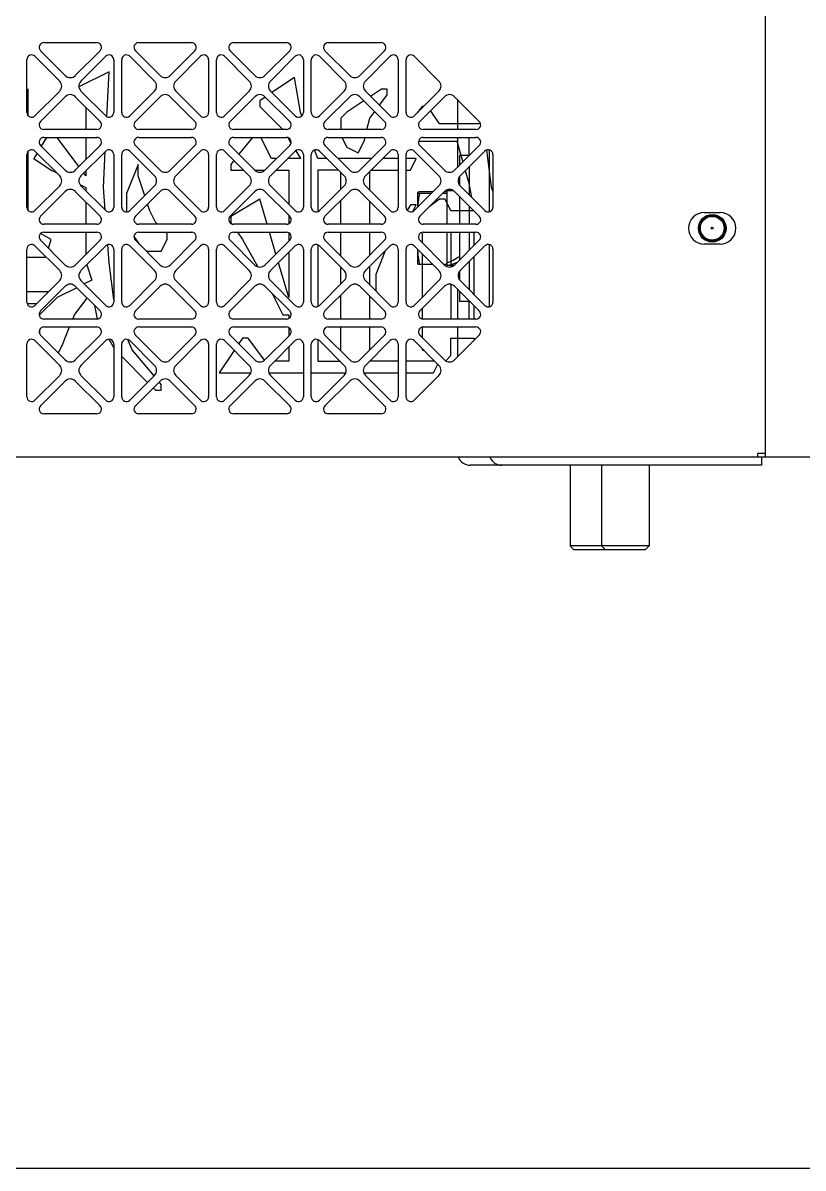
# Model space of a CAD drawing. Header units: millimetres. Extents: x 0 to 87554, y -20854 to 20404.
# Drawn here: x 15753.6 to 15951.1, y 13529.9 to 13819.9 of the extents above; entities that cross this region are included whole.
import ezdxf

# ---------------------------------------------------------------- set-up
doc = ezdxf.new("R2010")
doc.units = ezdxf.units.MM
doc.layers.get('0').update_dxf_attribs({"lineweight": 15})
for name, color, linetype in [('2401-00332-S-M12-30HM_0', 7, 'Continuous'), ('2403-00027_S-M6-0_0', 7, 'Continuous'), ('2404-00038-S-D12_0', 7, 'Continuous'), ('2404-00049-S-D12D37-P_0', 7, 'Continuous'), ('4215-12657_0', 7, 'Continuous'), ('4215-17085_1_0', 7, 'Continuous'), ('4215-17085_5_0', 7, 'Continuous'), ('4215-17086_1_0', 7, 'Continuous'), ('4215-17086_4_0', 7, 'Continuous')]:
    doc.layers.add(name, color=color, linetype=linetype)
doc.layers.add('THICK', color=7, linetype='Continuous', lineweight=0)

# ---------------------------------------------------------------- blocks, each defined once
blk = doc.blocks.new('ju77')
at = {"layer": '2401-00332-S-M12-30HM_0', "color": 87, "linetype": 'Continuous'}
for p, q in [((240.36, -1605.99), (240.36, -1606.01)), ((240.36, -1606.01), (240.36, -1609.69)), ((244.25, -1605.8), (240.87, -1605.8)), ((243.83, -1606.22), (240.87, -1606.22)), ((247.86, -1606.22), (246.66, -1606.22)), ((247.86, -1605.8), (247.08, -1605.8)), ((247.86, -1608.32), (247.86, -1606.12)), ((247.86, -1614), (247.86, -1613.34)), ((247.86, -1617.43), (247.86, -1616)), ((240.36, -1620.31), (240.36, -1624)), ((247.86, -1624.2), (247.86, -1622.19)), ((240.36, -1624), (240.36, -1624.01)), ((244.25, -1624.2), (240.87, -1624.2)), ((247.86, -1624.2), (247.08, -1624.2)), ((278.96, -1675), (278.96, -1695.4)), ((286.96, -1675), (286.96, -1695.4)), ((298.96, -1675), (298.96, -1695.4)), ((286.96, -1695.4), (278.96, -1695.4)), ((279.96, -1696.4), (278.96, -1695.4)), ((287.96, -1696.4), (279.96, -1696.4)), ((298.96, -1695.4), (286.96, -1695.4)), ((287.96, -1696.4), (286.96, -1695.4)), ((297.96, -1696.4), (287.96, -1696.4)), ((297.96, -1696.4), (298.96, -1695.4))]:
    blk.add_line(p, q, dxfattribs=at)
for points, knots in [([(240.87, -1605.8), (240.75, -1605.82), (240.59, -1605.86), (240.42, -1605.93), (240.37, -1605.97), (240.36, -1605.99)], [0, 0, 0, 0, 0.666884, 0.87589, 1, 1, 1, 1]), ([(240.36, -1606.01), (240.36, -1606.01), (240.36, -1606.03), (240.37, -1606.04), (240.38, -1606.05)], [0, 0, 0, 0, 0.449888, 1, 1, 1, 1]), ([(240.38, -1606.05), (240.43, -1606.09), (240.6, -1606.15), (240.76, -1606.19), (240.87, -1606.22)], [0, 0, 0, 0, 0.367874, 1, 1, 1, 1]), ([(240.87, -1624.2), (240.75, -1624.18), (240.59, -1624.14), (240.42, -1624.07), (240.37, -1624.03), (240.36, -1624.01)], [0, 0, 0, 0, 0.666884, 0.87589, 1, 1, 1, 1])]:
    blk.add_open_spline(points, degree=3, knots=knots, dxfattribs=at)
for points in [[(240.87, -1606.22), (240.63, -1607.35), (240.46, -1608.49), (240.4, -1609.65)], [(240.37, -1620.33), (240.41, -1621.63), (240.59, -1622.93), (240.87, -1624.2)]]:
    blk.add_open_spline(points, degree=3, dxfattribs=at)
at = {"layer": '2403-00027_S-M6-0_0', "color": 87, "linetype": 'Continuous'}
for radius in [3.3, 3]:
    blk.add_circle((314.96, -1615), radius, dxfattribs=at)
at = {"layer": '2404-00038-S-D12_0', "color": 87, "linetype": 'Continuous'}
for p, q in [((249.57, -1605.55), (247.86, -1605.55)), ((247.86, -1606.12), (247.86, -1605.55)), ((247.86, -1613.34), (247.86, -1608.32)), ((247.86, -1622.19), (247.86, -1617.43)), ((247.86, -1624.45), (247.86, -1624.2)), ((249.57, -1624.45), (247.86, -1624.45))]:
    blk.add_line(p, q, dxfattribs=at)
for centre, start_param, end_param in [((248.75, -1615), -2.209288, -1.87893), ((250.96, -1615), -2.448792, -2.165646)]:
    blk.add_ellipse(centre, major_axis=(8.09, 8.09), ratio=0.60456, start_param=start_param, end_param=end_param, dxfattribs=at)
at = {"layer": '2404-00049-S-D12D37-P_0', "color": 87, "linetype": 'Continuous'}
for p, q in [((250.96, -1596.5), (253.46, -1596.5)), ((250.96, -1596.5), (250.96, -1599.09)), ((250.96, -1601.96), (250.96, -1604.04)), ((250.96, -1606.91), (250.96, -1614)), ((250.96, -1616), (250.96, -1623.09)), ((250.96, -1625.96), (250.96, -1628.04)), ((250.96, -1630.91), (250.96, -1633.5)), ((250.96, -1633.5), (253.46, -1633.5))]:
    blk.add_line(p, q, dxfattribs=at)
at = {"layer": '4215-12657_0', "color": 87, "linetype": 'Continuous'}
for p, q in [((328.46, -1673), (328.46, -1557)), ((145.77, -1568), (159.15, -1568)), ((169.77, -1568), (183.15, -1568)), ((193.77, -1568), (207.15, -1568)), ((217.77, -1568), (231.15, -1568)), ((143.51, -1571.46), (149.77, -1577.73)), ((151.19, -1576.31), (144.92, -1570.05)), ((160, -1570.05), (153.73, -1576.31)), ((155.15, -1577.73), (161.41, -1571.46)), ((167.51, -1571.46), (173.77, -1577.73)), ((175.19, -1576.31), (168.92, -1570.05)), ((184, -1570.05), (177.73, -1576.31)), ((179.15, -1577.73), (185.41, -1571.46)), ((191.51, -1571.46), (197.77, -1577.73)), ((199.19, -1576.31), (192.92, -1570.05)), ((208, -1570.05), (201.73, -1576.31)), ((203.15, -1577.73), (209.41, -1571.46)), ((215.51, -1571.46), (221.77, -1577.73)), ((223.19, -1576.31), (216.92, -1570.05)), ((232, -1570.05), (225.73, -1576.31)), ((227.15, -1577.73), (233.41, -1571.46)), ((239.51, -1571.46), (245.77, -1577.73)), ((141.46, -1585.69), (141.46, -1572.31)), ((163.46, -1572.31), (163.46, -1585.69)), ((165.46, -1585.69), (165.46, -1572.31)), ((187.46, -1572.31), (187.46, -1585.69)), ((189.46, -1585.69), (189.46, -1572.31)), ((211.46, -1572.31), (211.46, -1585.69)), ((213.46, -1585.69), (213.46, -1572.31)), ((235.46, -1572.31), (235.46, -1585.69)), ((237.46, -1585.69), (237.46, -1572.31)), ((162.3, -1575.36), (154.64, -1579.19)), ((161.73, -1586.76), (162.3, -1575.36)), ((209.22, -1576.83), (203.51, -1580.64)), ((210.69, -1585.63), (209.22, -1576.83)), ((141.76, -1579.76), (141.46, -1579.88)), ((141.76, -1586.48), (141.76, -1579.76)), ((149.77, -1580.27), (143.51, -1586.54)), ((161.41, -1586.54), (155.15, -1580.27)), ((173.77, -1580.27), (167.51, -1586.54)), ((185.41, -1586.54), (179.15, -1580.27)), ((197.77, -1580.27), (191.51, -1586.54)), ((209.41, -1586.54), (203.15, -1580.27)), ((221.77, -1580.27), (215.51, -1586.54)), ((233.41, -1586.54), (227.15, -1580.27)), ((231.22, -1579.76), (228.47, -1581.6)), ((232.69, -1579.76), (231.22, -1579.76)), ((232.69, -1581.23), (232.69, -1579.76)), ((245.77, -1580.27), (239.51, -1586.54)), ((144.92, -1587.95), (151.19, -1581.69)), ((153.73, -1581.69), (160, -1587.95)), ((168.92, -1587.95), (175.19, -1581.69)), ((177.73, -1581.69), (184, -1587.95)), ((192.92, -1587.95), (199.19, -1581.69)), ((201.8, -1581.78), (200.42, -1582.7)), ((200.42, -1582.7), (200.42, -1584.16)), ((201.73, -1581.69), (208, -1587.95)), ((216.92, -1587.95), (223.19, -1581.69)), ((226.77, -1582.73), (222.42, -1585.63)), ((225.73, -1581.69), (232, -1587.95)), ((230.72, -1583.85), (232.69, -1581.23)), ((240.92, -1587.95), (247.19, -1581.69)), ((249.73, -1581.69), (256, -1587.95)), ((156.43, -1584.38), (156.43, -1590)), ((200.42, -1584.16), (206.26, -1590)), ((211.05, -1586.59), (210.69, -1585.63)), ((222.42, -1585.63), (220.96, -1587.1)), ((228.29, -1587.1), (229.51, -1585.47)), ((241.49, -1584.16), (240.3, -1585.75)), ((241.88, -1584.16), (241.49, -1584.16)), ((245.89, -1588.56), (243.66, -1585.22)), ((220.96, -1587.1), (220.96, -1590)), ((227.56, -1590), (228.29, -1587.1)), ((256.32, -1588.56), (245.89, -1588.56)), ((146.45, -1592), (145.11, -1594.23)), ((159.15, -1590), (145.77, -1590)), ((145.77, -1592), (159.15, -1592)), ((154.65, -1599.39), (149.11, -1592)), ((156.43, -1592), (156.43, -1597.62)), ((183.15, -1590), (169.77, -1590)), ((169.77, -1592), (183.15, -1592)), ((207.15, -1590), (193.77, -1590)), ((193.77, -1592), (207.15, -1592)), ((198.55, -1592), (195.14, -1596.27)), ((203.36, -1597.36), (200.68, -1592)), ((207.51, -1592.06), (208.32, -1593.42)), ((231.15, -1590), (217.77, -1590)), ((217.77, -1592), (231.15, -1592)), ((221.21, -1592), (222.42, -1594.43)), ((226.82, -1592.96), (227.06, -1592)), ((255.15, -1590), (241.77, -1590)), ((241.77, -1592), (255.15, -1592)), ((151.19, -1600.31), (144.92, -1594.05)), ((160, -1594.05), (153.73, -1600.31)), ((175.19, -1600.31), (168.92, -1594.05)), ((184, -1594.05), (177.73, -1600.31)), ((199.19, -1600.31), (192.92, -1594.05)), ((208, -1594.05), (201.73, -1600.31)), ((223.19, -1600.31), (216.92, -1594.05)), ((222.42, -1594.43), (225.36, -1595.89)), ((225.36, -1595.89), (226.82, -1592.96)), ((232, -1594.05), (225.73, -1600.31)), ((240.6, -1592.96), (250.29, -1592.96)), ((247.19, -1600.31), (240.92, -1594.05)), ((256, -1594.05), (249.73, -1600.31)), ((250.29, -1592.96), (251.8, -1598.25)), ((141.46, -1609.69), (141.46, -1596.31)), ((141.76, -1610.48), (141.76, -1595.52)), ((144.05, -1596), (143.23, -1597.36)), ((143.23, -1597.36), (147.63, -1600.29)), ((143.51, -1595.46), (149.77, -1601.73)), ((155.15, -1601.73), (161.41, -1595.46)), ((160.83, -1604.69), (161.28, -1595.59)), ((163.46, -1596.31), (163.46, -1609.69)), ((165.46, -1609.69), (165.46, -1596.31)), ((167.51, -1595.46), (173.77, -1601.73)), ((179.15, -1601.73), (185.41, -1595.46)), ((187.46, -1596.31), (187.46, -1609.69)), ((189.46, -1609.69), (189.46, -1596.31)), ((191.51, -1595.46), (197.77, -1601.73)), ((193.88, -1597.84), (193.09, -1598.83)), ((203.15, -1601.73), (209.41, -1595.46)), ((204.68, -1597.36), (203.36, -1597.36)), ((210.69, -1597.36), (207.51, -1597.36)), ((209.51, -1595.39), (210.69, -1597.36)), ((211.46, -1596.31), (211.46, -1609.69)), ((213.46, -1609.69), (213.46, -1596.31)), ((215.09, -1597.36), (214.27, -1595.18)), ((217.41, -1597.36), (215.09, -1597.36)), ((215.51, -1595.46), (221.77, -1601.73)), ((228.68, -1597.36), (220.23, -1597.36)), ((227.15, -1601.73), (233.41, -1595.46)), ((235.46, -1597.36), (231.51, -1597.36)), ((235.46, -1596.31), (235.46, -1609.69)), ((237.46, -1609.69), (237.46, -1596.31)), ((240.02, -1597.36), (237.46, -1597.36)), ((238.55, -1600.29), (240.02, -1597.36)), ((239.51, -1595.46), (245.77, -1601.73)), ((251.15, -1601.73), (257.41, -1595.46)), ((259.09, -1604.69), (257.9, -1595.17)), ((259.46, -1596.31), (259.46, -1609.69)), ((147.63, -1600.29), (149.05, -1601)), ((156.43, -1600.44), (156.43, -1601.76)), ((169.63, -1598.83), (166.7, -1606.16)), ((169.63, -1601.76), (169.63, -1598.83)), ((193.09, -1598.83), (193.09, -1600.29)), ((193.09, -1600.29), (196.34, -1600.29)), ((199.19, -1600.29), (201.73, -1600.29)), ((204.58, -1600.29), (207.76, -1600.29)), ((207.76, -1600.29), (207.76, -1608.88)), ((220.34, -1600.29), (215.09, -1600.29)), ((215.09, -1600.29), (215.09, -1610.81)), ((228.29, -1605.41), (228.29, -1600.59)), ((228.58, -1600.29), (235.46, -1600.29)), ((237.46, -1600.29), (238.55, -1600.29)), ((252.43, -1600.45), (253.22, -1603.23)), ((156.43, -1601.76), (155.87, -1601.01)), ((171.29, -1606.75), (169.63, -1601.76)), ((220.96, -1605.09), (220.96, -1600.91)), ((253.22, -1603.23), (254, -1607.12)), ((149.77, -1604.27), (143.51, -1610.54)), ((144.92, -1611.95), (151.19, -1605.69)), ((153.73, -1605.69), (160, -1611.95)), ((154.88, -1603.92), (156.43, -1604.69)), ((161.41, -1610.54), (155.15, -1604.27)), ((156.43, -1604.69), (156.43, -1605.56)), ((161.27, -1610.39), (160.83, -1604.69)), ((166.7, -1606.16), (166.7, -1610.88)), ((173.77, -1604.27), (167.51, -1610.54)), ((168.92, -1611.95), (175.19, -1605.69)), ((177.73, -1605.69), (184, -1611.95)), ((185.41, -1610.54), (179.15, -1604.27)), ((197.77, -1604.27), (191.51, -1610.54)), ((192.92, -1611.95), (199.19, -1605.69)), ((201.73, -1605.69), (208, -1611.95)), ((209.41, -1610.54), (203.15, -1604.27)), ((221.77, -1604.27), (215.51, -1610.54)), ((216.92, -1611.95), (223.19, -1605.69)), ((225.73, -1605.69), (232, -1611.95)), ((233.41, -1610.54), (227.15, -1604.27)), ((245.77, -1604.27), (239.51, -1610.54)), ((240.92, -1611.95), (247.19, -1605.69)), ((249.73, -1605.69), (256, -1611.95)), ((257.41, -1610.54), (251.15, -1604.27)), ((259.46, -1605.57), (259.09, -1604.69)), ((156.43, -1608.38), (156.43, -1614)), ((172.56, -1610.56), (172, -1608.87)), ((200.42, -1607.63), (193.09, -1612.03)), ((202.3, -1614), (200.42, -1607.63)), ((220.96, -1614), (220.96, -1607.92)), ((228.29, -1614), (228.29, -1608.24)), ((238.55, -1609.09), (237.76, -1610.48)), ((240.02, -1609.09), (238.55, -1609.09)), ((239.19, -1610.76), (240.02, -1609.09)), ((245.89, -1607.63), (243.33, -1609.54)), ((247.35, -1607.63), (245.89, -1607.63)), ((248.82, -1610.56), (247.35, -1607.63)), ((174.03, -1613.49), (172.56, -1610.56)), ((193.09, -1612.03), (193.09, -1613.49)), ((207.76, -1611.71), (207.76, -1613.83)), ((254.6, -1610.56), (248.82, -1610.56)), ((312.96, -1611), (316.96, -1611)), ((159.15, -1614), (145.77, -1614)), ((183.15, -1614), (169.77, -1614)), ((174.54, -1614), (174.03, -1613.49)), ((193.09, -1613.49), (193.38, -1613.93)), ((207.15, -1614), (193.77, -1614)), ((231.15, -1614), (217.77, -1614)), ((255.15, -1614), (241.77, -1614)), ((147.63, -1617.89), (144.92, -1616.36)), ((151.19, -1624.31), (144.92, -1618.05)), ((145.77, -1616), (159.15, -1616)), ((146.91, -1620.04), (147.63, -1617.89)), ((160, -1618.05), (153.73, -1624.31)), ((156.43, -1616), (156.43, -1621.62)), ((168.58, -1617.06), (169.89, -1619.01)), ((175.19, -1624.31), (168.92, -1618.05)), ((169.77, -1616), (183.15, -1616)), ((175.49, -1620.82), (176.96, -1617.89)), ((176.96, -1616.43), (176.54, -1616)), ((176.96, -1617.89), (176.96, -1616.43)), ((184, -1618.05), (177.73, -1624.31)), ((199.19, -1624.31), (192.92, -1618.05)), ((193.77, -1616), (207.15, -1616)), ((194.76, -1616), (196.03, -1617.89)), ((196.03, -1617.89), (199.95, -1624.76)), ((208, -1618.05), (201.73, -1624.31)), ((204.51, -1621.53), (202.89, -1616)), ((207.76, -1616.17), (207.76, -1618.29)), ((223.19, -1624.31), (216.92, -1618.05)), ((217.77, -1616), (231.15, -1616)), ((220.96, -1622.08), (220.96, -1616)), ((232, -1618.05), (225.73, -1624.31)), ((228.29, -1621.76), (228.29, -1616)), ((247.19, -1624.31), (240.92, -1618.05)), ((241.32, -1616.09), (241.49, -1616.43)), ((241.49, -1616.43), (241.49, -1618.61)), ((241.77, -1616), (255.15, -1616)), ((248.82, -1616), (248.82, -1624.8)), ((256, -1618.05), (249.73, -1624.31)), ((254.69, -1619.36), (254.69, -1616)), ((141.46, -1633.69), (141.46, -1620.31)), ((143.51, -1619.46), (149.77, -1625.73)), ((155.15, -1625.73), (161.41, -1619.46)), ((162.3, -1623.76), (161.94, -1619.16)), ((163.46, -1620.31), (163.46, -1633.69)), ((165.46, -1633.69), (165.46, -1620.31)), ((167.51, -1619.46), (173.77, -1625.73)), ((171.7, -1620.82), (175.49, -1620.82)), ((179.15, -1625.73), (185.41, -1619.46)), ((187.46, -1620.31), (187.46, -1633.69)), ((189.46, -1633.69), (189.46, -1620.31)), ((191.51, -1619.46), (197.77, -1625.73)), ((203.15, -1625.73), (209.41, -1619.46)), ((211.46, -1620.31), (211.46, -1633.69)), ((213.46, -1633.69), (213.46, -1620.31)), ((215.09, -1619.19), (215.09, -1634.81)), ((215.51, -1619.46), (221.77, -1625.73)), ((227.15, -1625.73), (233.41, -1619.46)), ((232.14, -1620.74), (229.76, -1626.69)), ((235.46, -1620.31), (235.46, -1633.69)), ((237.46, -1633.69), (237.46, -1620.31)), ((239.51, -1619.46), (245.77, -1625.73)), ((251.15, -1625.73), (257.41, -1619.46)), ((259.46, -1620.31), (259.46, -1633.69)), ((316.96, -1619), (312.96, -1619)), ((141.46, -1622.29), (146.16, -1622.29)), ((146.16, -1622.29), (146.21, -1622.16)), ((163.46, -1633.07), (162.3, -1623.76)), ((207.76, -1632.56), (205.16, -1623.72)), ((207.76, -1621.12), (207.76, -1632.56)), ((241.49, -1621.44), (241.49, -1632.56)), ((254.69, -1631.81), (254.69, -1622.19)), ((156.6, -1624.27), (157.9, -1628.16)), ((220.96, -1629.09), (220.96, -1624.91)), ((228.29, -1629.41), (228.29, -1624.59)), ((229.76, -1626.69), (229.76, -1630.88)), ((149.77, -1628.27), (143.51, -1634.54)), ((144.92, -1635.95), (151.19, -1629.69)), ((153.73, -1629.69), (160, -1635.95)), ((161.41, -1634.54), (155.15, -1628.27)), ((157.9, -1628.16), (155.99, -1629.11)), ((173.77, -1628.27), (167.51, -1634.54)), ((168.92, -1635.95), (175.19, -1629.69)), ((177.73, -1629.69), (184, -1635.95)), ((185.41, -1634.54), (179.15, -1628.27)), ((197.77, -1628.27), (191.51, -1634.54)), ((192.92, -1635.95), (199.19, -1629.69)), ((201.73, -1629.69), (208, -1635.95)), ((209.41, -1634.54), (203.15, -1628.27)), ((221.77, -1628.27), (215.51, -1634.54)), ((216.92, -1635.95), (223.19, -1629.69)), ((225.73, -1629.69), (232, -1635.95)), ((233.41, -1634.54), (227.15, -1628.27)), ((245.77, -1628.27), (239.51, -1634.54)), ((240.92, -1635.95), (247.19, -1629.69)), ((248.82, -1629.2), (248.82, -1638)), ((249.73, -1629.69), (256, -1635.95)), ((257.41, -1634.54), (251.15, -1628.27)), ((146.96, -1631.09), (141.46, -1631.09)), ((149.1, -1632.56), (144.7, -1636.96)), ((154.1, -1630.06), (149.1, -1632.56)), ((153.5, -1636.96), (156.71, -1632.67)), ((203.58, -1631.53), (206.29, -1636.96)), ((220.96, -1638), (220.96, -1631.92)), ((228.29, -1638), (228.29, -1632.24)), ((141.51, -1634.02), (144.02, -1634.02)), ((158.59, -1634.54), (159.27, -1637.98)), ((241.49, -1635.39), (241.49, -1637.96)), ((254.69, -1638), (254.69, -1634.64)), ((144.7, -1636.96), (144.7, -1637.33)), ((159.15, -1638), (145.77, -1638)), ((153.08, -1638), (153.5, -1636.96)), ((183.15, -1638), (169.77, -1638)), ((207.15, -1638), (193.77, -1638)), ((206.29, -1636.96), (207.76, -1636.96)), ((207.76, -1636.96), (207.76, -1637.83)), ((231.15, -1638), (217.77, -1638)), ((255.15, -1638), (241.77, -1638)), ((144.7, -1640.67), (144.7, -1641.72)), ((145.77, -1640), (159.15, -1640)), ((150.56, -1644.29), (152.28, -1640)), ((169.77, -1640), (183.15, -1640)), ((193.77, -1640), (207.15, -1640)), ((207.76, -1640.17), (207.76, -1642.29)), ((217.77, -1640), (231.15, -1640)), ((220.96, -1646.08), (220.96, -1640)), ((228.29, -1645.76), (228.29, -1640)), ((241.49, -1640.04), (241.49, -1642.61)), ((241.77, -1640), (255.15, -1640)), ((143.51, -1643.46), (149.77, -1649.73)), ((151.19, -1648.31), (144.92, -1642.05)), ((149.43, -1646.56), (150.56, -1644.29)), ((160, -1642.05), (153.73, -1648.31)), ((155.15, -1649.73), (161.41, -1643.46)), ((162.18, -1643.12), (163.46, -1645.25)), ((168.16, -1645.76), (167.06, -1643.18)), ((167.51, -1643.46), (173.77, -1649.73)), ((175.19, -1648.31), (168.92, -1642.05)), ((184, -1642.05), (177.73, -1648.31)), ((179.15, -1649.73), (185.41, -1643.46)), ((191.51, -1643.46), (197.77, -1649.73)), ((199.19, -1648.31), (192.92, -1642.05)), ((196.03, -1642.82), (195.09, -1644.22)), ((197.49, -1642.82), (196.03, -1642.82)), ((201.65, -1648.37), (197.49, -1642.82)), ((208, -1642.05), (201.73, -1648.31)), ((203.15, -1649.73), (209.41, -1643.46)), ((215.09, -1643.19), (215.09, -1648.69)), ((215.51, -1643.46), (221.77, -1649.73)), ((223.19, -1648.31), (216.92, -1642.05)), ((232, -1642.05), (225.73, -1648.31)), ((227.15, -1649.73), (233.41, -1643.46)), ((239.51, -1643.46), (245.77, -1649.73)), ((247.19, -1648.31), (240.92, -1642.05)), ((248.82, -1642.82), (254.69, -1642.82)), ((248.82, -1647.22), (248.82, -1642.82)), ((256, -1642.05), (249.73, -1648.31)), ((254.69, -1642.82), (254.69, -1643.36)), ((141.46, -1657.69), (141.46, -1644.31)), ((163.46, -1644.31), (163.46, -1657.69)), ((165.46, -1657.69), (165.46, -1644.31)), ((173.67, -1652.36), (168.16, -1645.76)), ((187.46, -1644.31), (187.46, -1657.69)), ((189.46, -1657.69), (189.46, -1644.31)), ((193.96, -1645.92), (190.16, -1651.62)), ((207.76, -1645.12), (207.76, -1648.69)), ((211.46, -1644.31), (211.46, -1657.69)), ((213.46, -1657.69), (213.46, -1644.31)), ((235.46, -1644.31), (235.46, -1657.69)), ((237.46, -1657.69), (237.46, -1644.31)), ((241.49, -1645.44), (241.49, -1645.76)), ((241.49, -1645.76), (242.12, -1646.07)), ((165.46, -1647.45), (172.03, -1654.02)), ((207.76, -1648.69), (204.19, -1648.69)), ((215.09, -1648.69), (220.73, -1648.69)), ((228.29, -1648.69), (228.29, -1648.59)), ((235.46, -1648.69), (228.29, -1648.69)), ((244.73, -1648.69), (237.46, -1648.69)), ((244.42, -1651.62), (245.5, -1649.46)), ((247.49, -1648.55), (248.82, -1647.22)), ((149.77, -1652.27), (143.51, -1658.54)), ((161.41, -1658.54), (155.15, -1652.27)), ((173.77, -1652.27), (167.51, -1658.54)), ((185.41, -1658.54), (179.15, -1652.27)), ((190.16, -1651.62), (198.18, -1651.62)), ((197.77, -1652.27), (191.51, -1658.54)), ((202.74, -1651.62), (211.46, -1651.62)), ((209.41, -1658.54), (203.15, -1652.27)), ((213.46, -1651.62), (222.18, -1651.62)), ((221.77, -1652.27), (215.51, -1658.54)), ((226.74, -1651.62), (235.46, -1651.62)), ((233.41, -1658.54), (227.15, -1652.27)), ((237.46, -1651.62), (244.42, -1651.62)), ((245.77, -1652.27), (239.51, -1658.54)), ((144.92, -1659.95), (151.19, -1653.69)), ((153.73, -1653.69), (160, -1659.95)), ((168.92, -1659.95), (175.19, -1653.69)), ((173.44, -1655.43), (174.03, -1656.02)), ((175.49, -1654.55), (174.96, -1653.91)), ((175.49, -1656.02), (175.49, -1654.55)), ((177.73, -1653.69), (184, -1659.95)), ((192.92, -1659.95), (199.19, -1653.69)), ((201.73, -1653.69), (208, -1659.95)), ((216.92, -1659.95), (223.19, -1653.69)), ((225.73, -1653.69), (232, -1659.95)), ((174.03, -1656.02), (175.49, -1656.02)), ((159.15, -1662), (145.77, -1662)), ((183.15, -1662), (169.77, -1662)), ((207.15, -1662), (193.77, -1662)), ((231.15, -1662), (217.77, -1662)), ((328.46, -1673), (-407.54, -1673)), ((328.46, -1672), (326.46, -1672)), ((326.46, -1672), (326.46, -1673))]:
    blk.add_line(p, q, dxfattribs=at)
blk.add_circle((314.96, -1615), 0.25, dxfattribs=at)
for centre, radius, start, end in [((145.77, -1569.2), 1.2, 90, 225), ((159.15, -1569.2), 1.2, 315, 90), ((169.77, -1569.2), 1.2, 90, 225), ((183.15, -1569.2), 1.2, 315, 90), ((193.77, -1569.2), 1.2, 90, 225), ((207.15, -1569.2), 1.2, 315, 90), ((217.77, -1569.2), 1.2, 90, 225), ((231.15, -1569.2), 1.2, 315, 90), ((142.66, -1572.31), 1.2, 45, 180), ((162.26, -1572.31), 1.2, 0, 135), ((166.66, -1572.31), 1.2, 45, 180), ((186.26, -1572.31), 1.2, 0, 135), ((190.66, -1572.31), 1.2, 45, 180), ((210.26, -1572.31), 1.2, 0, 135), ((214.66, -1572.31), 1.2, 45, 180), ((234.26, -1572.31), 1.2, 0, 135), ((238.66, -1572.31), 1.2, 45, 180), ((152.46, -1575.04), 1.8, 225, 315), ((176.46, -1575.04), 1.8, 225, 315), ((200.46, -1575.04), 1.8, 225, 315), ((224.46, -1575.04), 1.8, 225, 315), ((148.5, -1579), 1.8, 315, 45), ((156.42, -1579), 1.8, 135, 225), ((172.5, -1579), 1.8, 315, 45), ((180.42, -1579), 1.8, 135, 225), ((196.5, -1579), 1.8, 315, 45), ((204.42, -1579), 1.8, 135, 225), ((220.5, -1579), 1.8, 315, 45), ((228.42, -1579), 1.8, 135, 225), ((244.5, -1579), 1.8, 315, 45), ((152.46, -1582.96), 1.8, 45, 135), ((176.46, -1582.96), 1.8, 45, 135), ((200.46, -1582.96), 1.8, 45, 135), ((224.46, -1582.96), 1.8, 45, 135), ((248.46, -1582.96), 1.8, 45, 135), ((142.66, -1585.69), 1.2, 180, 315), ((162.26, -1585.69), 1.2, 225, 0), ((166.66, -1585.69), 1.2, 180, 315), ((186.26, -1585.69), 1.2, 225, 0), ((190.66, -1585.69), 1.2, 180, 315), ((210.26, -1585.69), 1.2, 225, 0), ((214.66, -1585.69), 1.2, 180, 315), ((234.26, -1585.69), 1.2, 225, 0), ((238.66, -1585.69), 1.2, 180, 315), ((145.77, -1588.8), 1.2, 135, 270), ((159.15, -1588.8), 1.2, 270, 45), ((169.77, -1588.8), 1.2, 135, 270), ((183.15, -1588.8), 1.2, 270, 45), ((193.77, -1588.8), 1.2, 135, 270), ((207.15, -1588.8), 1.2, 270, 45), ((217.77, -1588.8), 1.2, 135, 270), ((231.15, -1588.8), 1.2, 270, 45), ((241.77, -1588.8), 1.2, 135, 270), ((255.15, -1588.8), 1.2, 270, 45), ((145.77, -1593.2), 1.2, 90, 225), ((159.15, -1593.2), 1.2, 315, 90), ((169.77, -1593.2), 1.2, 90, 225), ((183.15, -1593.2), 1.2, 315, 90), ((193.77, -1593.2), 1.2, 90, 225), ((207.15, -1593.2), 1.2, 315, 90), ((217.77, -1593.2), 1.2, 90, 225), ((231.15, -1593.2), 1.2, 315, 90), ((241.77, -1593.2), 1.2, 90, 225), ((255.15, -1593.2), 1.2, 315, 90), ((142.66, -1596.31), 1.2, 45, 180), ((162.26, -1596.31), 1.2, 0, 135), ((166.66, -1596.31), 1.2, 45, 180), ((186.26, -1596.31), 1.2, 0, 135), ((190.66, -1596.31), 1.2, 45, 180), ((210.26, -1596.31), 1.2, 0, 135), ((214.66, -1596.31), 1.2, 45, 180), ((234.26, -1596.31), 1.2, 0, 135), ((238.66, -1596.31), 1.2, 45, 180), ((258.26, -1596.31), 1.2, 0, 135), ((152.46, -1599.04), 1.8, 225, 315), ((176.46, -1599.04), 1.8, 225, 315), ((200.46, -1599.04), 1.8, 225, 315), ((224.46, -1599.04), 1.8, 225, 315), ((248.46, -1599.04), 1.8, 225, 315), ((148.5, -1603), 1.8, 315, 45), ((156.42, -1603), 1.8, 135, 225), ((172.5, -1603), 1.8, 315, 45), ((180.42, -1603), 1.8, 135, 225), ((196.5, -1603), 1.8, 315, 45), ((204.42, -1603), 1.8, 135, 225), ((220.5, -1603), 1.8, 315, 45), ((228.42, -1603), 1.8, 135, 225), ((244.5, -1603), 1.8, 315, 45), ((252.42, -1603), 1.8, 135, 225), ((152.46, -1606.96), 1.8, 45, 135), ((176.46, -1606.96), 1.8, 45, 135), ((200.46, -1606.96), 1.8, 45, 135), ((224.46, -1606.96), 1.8, 45, 135), ((248.46, -1606.96), 1.8, 45, 135), ((142.66, -1609.69), 1.2, 180, 315), ((145.77, -1612.8), 1.2, 135, 270), ((159.15, -1612.8), 1.2, 270, 45), ((162.26, -1609.69), 1.2, 225, 0), ((166.66, -1609.69), 1.2, 180, 315), ((169.77, -1612.8), 1.2, 135, 270), ((183.15, -1612.8), 1.2, 270, 45), ((186.26, -1609.69), 1.2, 225, 0), ((190.66, -1609.69), 1.2, 180, 315), ((193.77, -1612.8), 1.2, 135, 270), ((207.15, -1612.8), 1.2, 270, 45), ((210.26, -1609.69), 1.2, 225, 0), ((214.66, -1609.69), 1.2, 180, 315), ((217.77, -1612.8), 1.2, 135, 270), ((231.15, -1612.8), 1.2, 270, 45), ((234.26, -1609.69), 1.2, 225, 0), ((238.66, -1609.69), 1.2, 180, 315), ((241.77, -1612.8), 1.2, 135, 270), ((255.15, -1612.8), 1.2, 270, 45), ((258.26, -1609.69), 1.2, 225, 0), ((312.96, -1615), 4, 90, 270), ((316.96, -1615), 4, 270, 90), ((145.77, -1617.2), 1.2, 90, 225), ((159.15, -1617.2), 1.2, 315, 90), ((169.77, -1617.2), 1.2, 90, 225), ((183.15, -1617.2), 1.2, 315, 90), ((193.77, -1617.2), 1.2, 90, 225), ((207.15, -1617.2), 1.2, 315, 90), ((217.77, -1617.2), 1.2, 90, 225), ((231.15, -1617.2), 1.2, 315, 90), ((241.77, -1617.2), 1.2, 90, 225), ((255.15, -1617.2), 1.2, 315, 90), ((142.66, -1620.31), 1.2, 45, 180), ((162.26, -1620.31), 1.2, 0, 135), ((166.66, -1620.31), 1.2, 45, 180), ((186.26, -1620.31), 1.2, 0, 135), ((190.66, -1620.31), 1.2, 45, 180), ((210.26, -1620.31), 1.2, 0, 135), ((214.66, -1620.31), 1.2, 45, 180), ((234.26, -1620.31), 1.2, 0, 135), ((238.66, -1620.31), 1.2, 45, 180), ((258.26, -1620.31), 1.2, 0, 135), ((148.5, -1627), 1.8, 315, 45), ((152.46, -1623.04), 1.8, 225, 315), ((156.42, -1627), 1.8, 135, 225), ((172.5, -1627), 1.8, 315, 45), ((176.46, -1623.04), 1.8, 225, 315), ((180.42, -1627), 1.8, 135, 225), ((196.5, -1627), 1.8, 315, 45), ((200.46, -1623.04), 1.8, 225, 315), ((204.42, -1627), 1.8, 135, 225), ((220.5, -1627), 1.8, 315, 45), ((224.46, -1623.04), 1.8, 225, 315), ((228.42, -1627), 1.8, 135, 225), ((244.5, -1627), 1.8, 315, 45), ((248.46, -1623.04), 1.8, 225, 315), ((252.42, -1627), 1.8, 135, 225), ((152.46, -1630.96), 1.8, 45, 135), ((176.46, -1630.96), 1.8, 45, 135), ((200.46, -1630.96), 1.8, 45, 135), ((224.46, -1630.96), 1.8, 45, 135), ((248.46, -1630.96), 1.8, 45, 135), ((142.66, -1633.69), 1.2, 180, 315), ((162.26, -1633.69), 1.2, 225, 0), ((166.66, -1633.69), 1.2, 180, 315), ((186.26, -1633.69), 1.2, 225, 0), ((190.66, -1633.69), 1.2, 180, 315), ((210.26, -1633.69), 1.2, 225, 0), ((214.66, -1633.69), 1.2, 180, 315), ((234.26, -1633.69), 1.2, 225, 0), ((238.66, -1633.69), 1.2, 180, 315), ((258.26, -1633.69), 1.2, 225, 0), ((145.77, -1636.8), 1.2, 135, 270), ((159.15, -1636.8), 1.2, 270, 45), ((169.77, -1636.8), 1.2, 135, 270), ((183.15, -1636.8), 1.2, 270, 45), ((193.77, -1636.8), 1.2, 135, 270), ((207.15, -1636.8), 1.2, 270, 45), ((217.77, -1636.8), 1.2, 135, 270), ((231.15, -1636.8), 1.2, 270, 45), ((241.77, -1636.8), 1.2, 135, 270), ((255.15, -1636.8), 1.2, 270, 45), ((145.77, -1641.2), 1.2, 90, 225), ((159.15, -1641.2), 1.2, 315, 90), ((169.77, -1641.2), 1.2, 90, 225), ((183.15, -1641.2), 1.2, 315, 90), ((193.77, -1641.2), 1.2, 90, 225), ((207.15, -1641.2), 1.2, 315, 90), ((217.77, -1641.2), 1.2, 90, 225), ((231.15, -1641.2), 1.2, 315, 90), ((241.77, -1641.2), 1.2, 90, 225), ((255.15, -1641.2), 1.2, 315, 90), ((142.66, -1644.31), 1.2, 45, 180), ((162.26, -1644.31), 1.2, 0, 135), ((166.66, -1644.31), 1.2, 45, 180), ((186.26, -1644.31), 1.2, 0, 135), ((190.66, -1644.31), 1.2, 45, 180), ((210.26, -1644.31), 1.2, 0, 135), ((214.66, -1644.31), 1.2, 45, 180), ((234.26, -1644.31), 1.2, 0, 135), ((238.66, -1644.31), 1.2, 45, 180), ((148.5, -1651), 1.8, 315, 45), ((152.46, -1647.04), 1.8, 225, 315), ((156.42, -1651), 1.8, 135, 225), ((172.5, -1651), 1.8, 315, 45), ((176.46, -1647.04), 1.8, 225, 315), ((180.42, -1651), 1.8, 135, 225), ((196.5, -1651), 1.8, 315, 45), ((200.46, -1647.04), 1.8, 225, 315), ((204.42, -1651), 1.8, 135, 225), ((220.5, -1651), 1.8, 315, 45), ((224.46, -1647.04), 1.8, 225, 315), ((228.42, -1651), 1.8, 135, 225), ((244.5, -1651), 1.8, 315, 45), ((248.46, -1647.04), 1.8, 225, 315), ((152.46, -1654.96), 1.8, 45, 135), ((176.46, -1654.96), 1.8, 45, 135), ((200.46, -1654.96), 1.8, 45, 135), ((224.46, -1654.96), 1.8, 45, 135), ((142.66, -1657.69), 1.2, 180, 315), ((162.26, -1657.69), 1.2, 225, 0), ((166.66, -1657.69), 1.2, 180, 315), ((186.26, -1657.69), 1.2, 225, 0), ((190.66, -1657.69), 1.2, 180, 315), ((210.26, -1657.69), 1.2, 225, 0), ((214.66, -1657.69), 1.2, 180, 315), ((234.26, -1657.69), 1.2, 225, 0), ((238.66, -1657.69), 1.2, 180, 315), ((145.77, -1660.8), 1.2, 135, 270), ((159.15, -1660.8), 1.2, 270, 45), ((169.77, -1660.8), 1.2, 135, 270), ((183.15, -1660.8), 1.2, 270, 45), ((193.77, -1660.8), 1.2, 135, 270), ((207.15, -1660.8), 1.2, 270, 45), ((217.77, -1660.8), 1.2, 135, 270), ((231.15, -1660.8), 1.2, 270, 45)]:
    blk.add_arc(centre, radius, start, end, dxfattribs=at)
at = {"layer": '4215-17085_1_0', "color": 87, "linetype": 'Continuous'}
for p, q in [((258.46, -1595.13), (258.46, -1610.87)), ((258.46, -1619.13), (258.46, -1634.87)), ((327.46, -1673), (327.46, -1675)), ((327.46, -1675), (261.66, -1675))]:
    blk.add_line(p, q, dxfattribs=at)
blk.add_arc((261.66, -1671.8), 3.2, 202.142, 270, dxfattribs=at)
at = {"layer": '4215-17085_5_0', "color": 87, "linetype": 'Continuous'}
for p, q in [((253.46, -1596.59), (253.46, -1592)), ((253.46, -1599.41), (253.46, -1606.59)), ((253.46, -1609.41), (253.46, -1614)), ((253.46, -1616), (253.46, -1620.59)), ((253.46, -1623.41), (253.46, -1630.59)), ((253.46, -1638), (253.46, -1633.41))]:
    blk.add_line(p, q, dxfattribs=at)
at = {"layer": '4215-17086_1_0', "color": 87, "linetype": 'Continuous'}
for p, q in [((250.46, -1582.41), (250.46, -1590)), ((250.46, -1592), (250.46, -1599.59)), ((250.46, -1630.41), (250.46, -1638)), ((250.46, -1640), (250.46, -1647.59)), ((261.66, -1675), (253.66, -1675))]:
    blk.add_line(p, q, dxfattribs=at)
blk.add_arc((253.66, -1671.8), 3.2, 202.142, 270, dxfattribs=at)
at = {"layer": '4215-17086_4_0', "color": 87, "linetype": 'Continuous'}
blk.add_circle((314.96, -1615), 3.5, dxfattribs=at)

msp = doc.modelspace()

# ---------------------------------------------------------------- linework, layer by layer
at = {"layer": 'THICK', "lineweight": -3}
msp.add_lwpolyline([(17008.102, 13634.853), (17017.102, 13634.853), (17017.102, 13709.853), (14885.102, 13709.853), (14885.102, 13634.853), (14894.102, 13634.853), (14894.102, 13529.853), (17008.102, 13529.853)], close=True, dxfattribs=at)

# ---------------------------------------------------------------- block references
msp.add_blockref('ju77', (15613.142, 15382.853))

doc.saveas('drawing.dxf')
